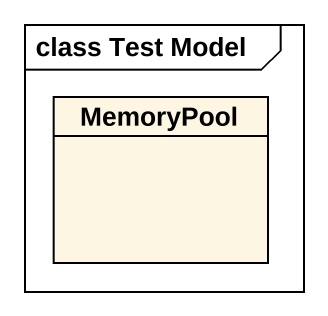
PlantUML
@startuml
mainframe class Test Model
hide circle
hide empty members
class MemoryPool
@enduml
